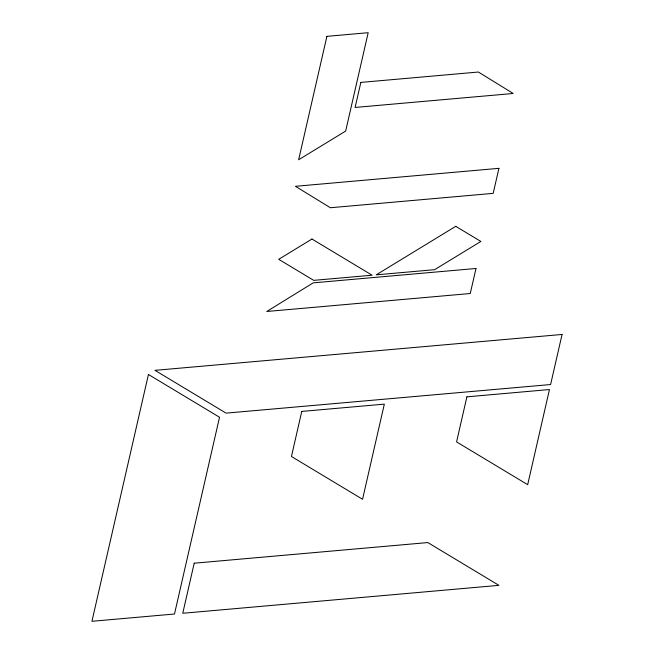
<?xml version="1.0" encoding="UTF-8"?>
<svg xmlns="http://www.w3.org/2000/svg" width="654" height="654" viewBox="0 0 654 654"><rect width="100%" height="100%" fill="white"/><g stroke="black" fill="none" stroke-linecap="round" stroke-linejoin="round"><path stroke-width="0.98" d="M148.433 374.472L91.936 621.3L174.495 614.008L219.531 417.252L148.433 374.472M194.213 563.2L182.752 613.272L498.92 585.346L427.822 542.567L194.213 563.2M326.902 36.346L298.641 159.764L345.655 131.078L368.186 32.7L326.902 36.346M360.844 82.412L355.114 107.444L513.186 93.481L478.385 72.03L360.844 82.412M301.764 411.423L291.447 456.492L362.553 499.272L384.331 404.131L301.764 411.423M475.989 268.475L470.259 293.515L266.767 311.492L313.192 282.863L475.989 268.475M498.92 168.331L493.19 193.363L330.393 207.743L295.428 186.308L498.92 168.331M466.891 396.839L456.574 441.9L527.68 484.679L549.458 389.539L466.891 396.839M562.064 334.456L550.603 384.536L226.08 413.132L154.973 370.352L562.064 334.456M311.958 239.029L278.71 259.311L313.707 280.362L372.093 275.203L311.958 239.029M455.748 226.325L376.222 274.844L434.599 269.685L480.886 241.449L455.748 226.325"/></g></svg>
